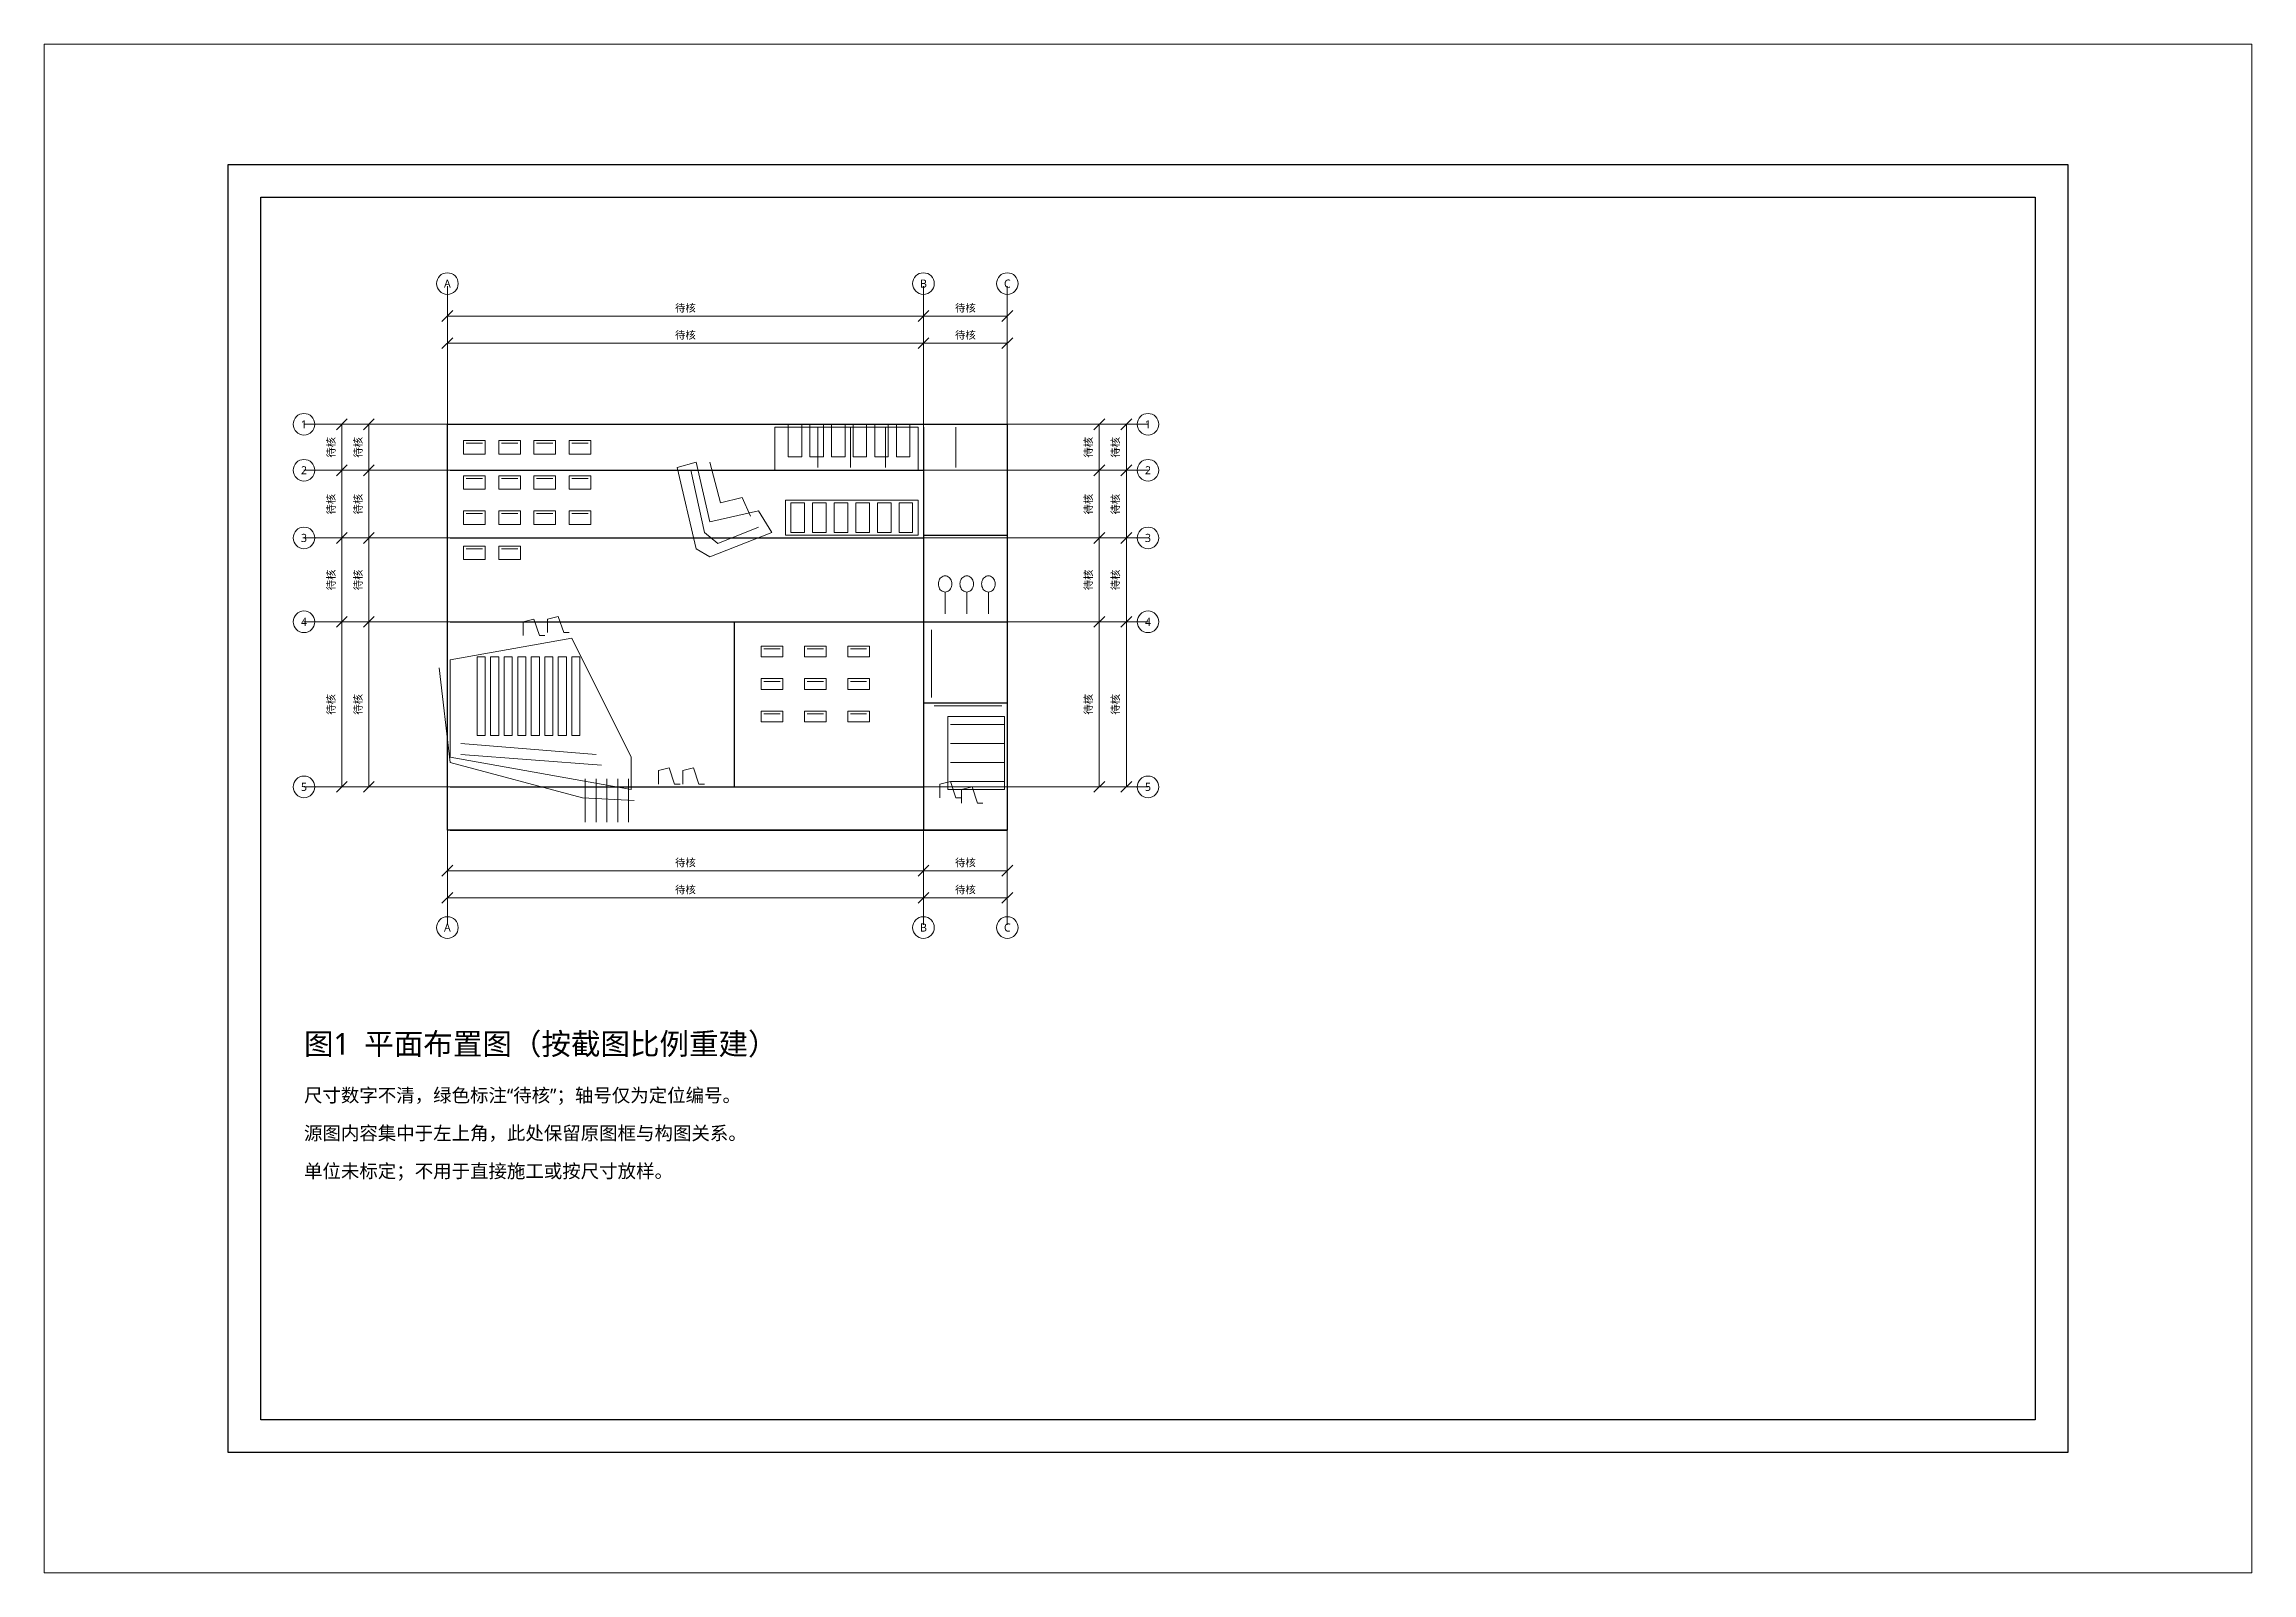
# Paper-space layout '01_PLAN' of a CAD drawing. Extents: x 5 to 395, y 4 to 274.
# The model-space entities are those that its viewports show. They can reach past a viewport. Long polylines and large blocks are cut down to what shows.
import ezdxf
from ezdxf.enums import TextEntityAlignment as Align

# ---------------------------------------------------------------- set-up
doc = ezdxf.new("R2010")
doc.units = 0
for name, color, linetype, lineweight in [('P1-DETAIL', 30, 'Continuous', 18), ('P1-DIM', 3, 'Continuous', 13), ('P1-DOOR', 4, 'Continuous', 13), ('P1-FRAME', 4, 'Continuous', 25), ('P1-FURN', 2, 'Continuous', 13), ('P1-NOTE', 2, 'Continuous', 13), ('P1-STRUCTURE', 1, 'Continuous', 25), ('P1-TEXT', 7, 'Continuous', 18)]:
    doc.layers.add(name, color=color, linetype=linetype, lineweight=lineweight)
doc.styles.add('CJK', font='NotoSansCJK-Regular.ttc')

msp = doc.modelspace()

# ---------------------------------------------------------------- linework, layer by layer
at = {"layer": 'P1-DETAIL'}
for p, q in [((230, 465), (230, 450)), ((242, 465), (242, 450)), ((255, 465), (255, 450)), ((281, 465), (281, 450)), ((272, 390), (272, 365)), ((273, 362), (298, 362)), ((279, 355), (299, 355)), ((98, 348), (148, 344)), ((98, 344), (150, 340)), ((279, 348), (299, 348)), ((144, 335), (144, 319)), ((148, 335), (148, 319)), ((152, 335), (152, 319)), ((156, 335), (156, 319)), ((160, 335), (160, 319)), ((279, 341), (299, 341)), ((279, 334), (299, 334))]:
    msp.add_line(p, q, dxfattribs=at)
for points in [[(214, 465), (267, 465), (267, 449), (214, 449)], [(218, 438), (267, 438), (267, 425), (218, 425)], [(94, 379), (139, 387), (161, 343), (161, 331), (94, 343)], [(278, 358), (299, 358), (299, 331), (278, 331)]]:
    msp.add_lwpolyline(points, close=True, dxfattribs=at)
for points in [[(178, 450), (185, 452), (190, 430), (208, 434), (213, 426), (190, 417), (185, 420), (178, 450)], [(183, 449), (188, 426), (193, 422), (208, 428)], [(90, 376), (94, 341), (143, 328), (162, 327)]]:
    msp.add_lwpolyline(points, dxfattribs=at)
at = {"layer": 'P1-DIM'}
for p, q in [((93, 517), (93, 281)), ((269, 517), (269, 281)), ((300, 517), (300, 281)), ((91, 504), (95, 508)), ((93, 506), (269, 506)), ((267, 504), (271, 508)), ((267, 504), (271, 508)), ((269, 506), (300, 506)), ((298, 504), (302, 508)), ((91, 494), (95, 498)), ((267, 494), (271, 498)), ((267, 494), (271, 498)), ((298, 494), (302, 498)), ((93, 496), (269, 496)), ((269, 496), (300, 496)), ((40, 466), (352, 466)), ((52, 464), (56, 468)), ((54, 466), (54, 449)), ((62, 464), (66, 468)), ((64, 466), (64, 449)), ((332, 464), (336, 468)), ((334, 466), (334, 449)), ((342, 464), (346, 468)), ((344, 466), (344, 449)), ((40, 449), (352, 449)), ((52, 447), (56, 451)), ((52, 447), (56, 451)), ((54, 449), (54, 424)), ((62, 447), (66, 451)), ((62, 447), (66, 451)), ((64, 449), (64, 424)), ((332, 447), (336, 451)), ((332, 447), (336, 451)), ((334, 449), (334, 424)), ((342, 447), (346, 451)), ((342, 447), (346, 451)), ((344, 449), (344, 424)), ((52, 422), (56, 426)), ((52, 422), (56, 426)), ((62, 422), (66, 426)), ((62, 422), (66, 426)), ((332, 422), (336, 426)), ((332, 422), (336, 426)), ((342, 422), (346, 426)), ((342, 422), (346, 426)), ((40, 424), (352, 424)), ((54, 424), (54, 393)), ((64, 424), (64, 393)), ((334, 424), (334, 393)), ((344, 424), (344, 393)), ((40, 393), (352, 393)), ((52, 391), (56, 395)), ((52, 391), (56, 395)), ((54, 393), (54, 332)), ((62, 391), (66, 395)), ((62, 391), (66, 395)), ((64, 393), (64, 332)), ((332, 391), (336, 395)), ((332, 391), (336, 395)), ((334, 393), (334, 332)), ((342, 391), (346, 395)), ((342, 391), (346, 395)), ((344, 393), (344, 332)), ((40, 332), (352, 332)), ((52, 330), (56, 334)), ((62, 330), (66, 334)), ((332, 330), (336, 334)), ((342, 330), (346, 334)), ((91, 299), (95, 303)), ((267, 299), (271, 303)), ((267, 299), (271, 303)), ((298, 299), (302, 303)), ((93, 301), (269, 301)), ((269, 301), (300, 301)), ((91, 289), (95, 293)), ((93, 291), (269, 291)), ((267, 289), (271, 293)), ((267, 289), (271, 293)), ((269, 291), (300, 291)), ((298, 289), (302, 293))]:
    msp.add_line(p, q, dxfattribs=at)
for centre in [(93, 518), (269, 518), (300, 518), (40, 466), (352, 466), (40, 449), (352, 449), (40, 424), (352, 424), (40, 393), (352, 393), (40, 332), (352, 332), (93, 280), (269, 280), (300, 280)]:
    msp.add_circle(centre, 4, dxfattribs=at)
at = {"layer": 'P1-DOOR'}
for p, q in [((277, 404), (277, 396)), ((285, 404), (285, 396)), ((293, 404), (293, 396))]:
    msp.add_line(p, q, dxfattribs=at)
for points in [[(279.5, 407), (279.47, 406.53), (279.38, 406.07), (279.23, 405.64), (279.02, 405.24), (278.77, 404.88), (278.47, 404.57), (278.13, 404.33), (277.77, 404.15), (277.39, 404.04), (277, 404), (276.61, 404.04), (276.23, 404.15), (275.87, 404.33), (275.53, 404.57), (275.23, 404.88), (274.98, 405.24), (274.77, 405.64), (274.62, 406.07), (274.53, 406.53), (274.5, 407), (274.53, 407.47), (274.62, 407.93), (274.77, 408.36), (274.98, 408.76), (275.23, 409.12), (275.53, 409.43), (275.87, 409.67), (276.23, 409.85), (276.61, 409.96), (277, 410), (277.39, 409.96), (277.77, 409.85), (278.13, 409.67), (278.47, 409.43), (278.77, 409.12), (279.02, 408.76), (279.23, 408.36), (279.38, 407.93), (279.47, 407.47), (279.5, 407)], [(287.5, 407), (287.47, 406.53), (287.38, 406.07), (287.23, 405.64), (287.02, 405.24), (286.77, 404.88), (286.47, 404.57), (286.13, 404.33), (285.77, 404.15), (285.39, 404.04), (285, 404), (284.61, 404.04), (284.23, 404.15), (283.87, 404.33), (283.53, 404.57), (283.23, 404.88), (282.98, 405.24), (282.77, 405.64), (282.62, 406.07), (282.53, 406.53), (282.5, 407), (282.53, 407.47), (282.62, 407.93), (282.77, 408.36), (282.98, 408.76), (283.23, 409.12), (283.53, 409.43), (283.87, 409.67), (284.23, 409.85), (284.61, 409.96), (285, 410), (285.39, 409.96), (285.77, 409.85), (286.13, 409.67), (286.47, 409.43), (286.77, 409.12), (287.02, 408.76), (287.23, 408.36), (287.38, 407.93), (287.47, 407.47), (287.5, 407)], [(295.5, 407), (295.47, 406.53), (295.38, 406.07), (295.23, 405.64), (295.02, 405.24), (294.77, 404.88), (294.47, 404.57), (294.13, 404.33), (293.77, 404.15), (293.39, 404.04), (293, 404), (292.61, 404.04), (292.23, 404.15), (291.87, 404.33), (291.53, 404.57), (291.23, 404.88), (290.98, 405.24), (290.77, 405.64), (290.62, 406.07), (290.53, 406.53), (290.5, 407), (290.53, 407.47), (290.62, 407.93), (290.77, 408.36), (290.98, 408.76), (291.23, 409.12), (291.53, 409.43), (291.87, 409.67), (292.23, 409.85), (292.61, 409.96), (293, 410), (293.39, 409.96), (293.77, 409.85), (294.13, 409.67), (294.47, 409.43), (294.77, 409.12), (295.02, 408.76), (295.23, 408.36), (295.38, 407.93), (295.47, 407.47), (295.5, 407)]]:
    msp.add_lwpolyline(points, close=True, dxfattribs=at)
for points in [[(121, 388), (121, 393), (125, 394), (127, 388), (129, 388)], [(130, 389), (130, 394), (134, 395), (136, 389), (138, 389)], [(171, 333), (171, 338), (175, 339), (177, 333), (179, 333)], [(180, 333), (180, 338), (184, 339), (186, 333), (188, 333)], [(275, 328), (275, 333), (279, 334), (281, 328), (283, 328)], [(283, 326), (283, 331), (287, 332), (289, 326), (291, 326)]]:
    msp.add_lwpolyline(points, dxfattribs=at)
at = {"layer": 'P1-FRAME'}
for points in [[(12, 562), (692, 562), (692, 86), (12, 86)], [(24, 550), (680, 550), (680, 98), (24, 98)]]:
    msp.add_lwpolyline(points, close=True, dxfattribs=at)
at = {"layer": 'P1-FURN'}
for p, q in [((100, 459), (106, 459)), ((113, 459), (119, 459)), ((126, 459), (132, 459)), ((139, 459), (145, 459)), ((100, 446), (106, 446)), ((113, 446), (119, 446)), ((126, 446), (132, 446)), ((139, 446), (145, 446)), ((100, 433), (106, 433)), ((113, 433), (119, 433)), ((126, 433), (132, 433)), ((139, 433), (145, 433)), ((100, 420), (106, 420)), ((113, 420), (119, 420)), ((210, 383), (216, 383)), ((226, 383), (232, 383)), ((242, 383), (248, 383)), ((210, 371), (216, 371)), ((226, 371), (232, 371)), ((242, 371), (248, 371)), ((210, 359), (216, 359)), ((226, 359), (232, 359)), ((242, 359), (248, 359))]:
    msp.add_line(p, q, dxfattribs=at)
for points in [[(219, 466), (224, 466), (224, 454), (219, 454)], [(227, 466), (232, 466), (232, 454), (227, 454)], [(235, 466), (240, 466), (240, 454), (235, 454)], [(243, 466), (248, 466), (248, 454), (243, 454)], [(251, 466), (256, 466), (256, 454), (251, 454)], [(259, 466), (264, 466), (264, 454), (259, 454)], [(99, 460), (107, 460), (107, 455), (99, 455)], [(112, 460), (120, 460), (120, 455), (112, 455)], [(125, 460), (133, 460), (133, 455), (125, 455)], [(138, 460), (146, 460), (146, 455), (138, 455)], [(99, 447), (107, 447), (107, 442), (99, 442)], [(112, 447), (120, 447), (120, 442), (112, 442)], [(125, 447), (133, 447), (133, 442), (125, 442)], [(138, 447), (146, 447), (146, 442), (138, 442)], [(99, 434), (107, 434), (107, 429), (99, 429)], [(112, 434), (120, 434), (120, 429), (112, 429)], [(125, 434), (133, 434), (133, 429), (125, 429)], [(138, 434), (146, 434), (146, 429), (138, 429)], [(220, 437), (225, 437), (225, 426), (220, 426)], [(228, 437), (233, 437), (233, 426), (228, 426)], [(236, 437), (241, 437), (241, 426), (236, 426)], [(244, 437), (249, 437), (249, 426), (244, 426)], [(252, 437), (257, 437), (257, 426), (252, 426)], [(260, 437), (265, 437), (265, 426), (260, 426)], [(99, 421), (107, 421), (107, 416), (99, 416)], [(112, 421), (120, 421), (120, 416), (112, 416)], [(209, 384), (217, 384), (217, 380), (209, 380)], [(225, 384), (233, 384), (233, 380), (225, 380)], [(241, 384), (249, 384), (249, 380), (241, 380)], [(104, 380), (107, 380), (107, 351), (104, 351)], [(109, 380), (112, 380), (112, 351), (109, 351)], [(114, 380), (117, 380), (117, 351), (114, 351)], [(119, 380), (122, 380), (122, 351), (119, 351)], [(124, 380), (127, 380), (127, 351), (124, 351)], [(129, 380), (132, 380), (132, 351), (129, 351)], [(134, 380), (137, 380), (137, 351), (134, 351)], [(139, 380), (142, 380), (142, 351), (139, 351)], [(209, 372), (217, 372), (217, 368), (209, 368)], [(225, 372), (233, 372), (233, 368), (225, 368)], [(241, 372), (249, 372), (249, 368), (241, 368)], [(209, 360), (217, 360), (217, 356), (209, 356)], [(225, 360), (233, 360), (233, 356), (225, 356)], [(241, 360), (249, 360), (249, 356), (241, 356)]]:
    msp.add_lwpolyline(points, close=True, dxfattribs=at)
msp.add_lwpolyline([(190, 452), (194, 437), (202, 439), (205, 432)], dxfattribs=at)
at = {"layer": 'P1-STRUCTURE'}
for p, q in [((269, 465), (269, 316)), ((94, 449), (269, 449)), ((269, 425), (300, 425)), ((94, 424), (269, 424)), ((94, 393), (269, 393)), ((199, 393), (199, 332)), ((269, 393), (300, 393)), ((269, 363), (300, 363)), ((94, 332), (269, 332)), ((94, 316), (300, 316))]:
    msp.add_line(p, q, dxfattribs=at)
msp.add_lwpolyline([(93, 466), (300, 466), (300, 316), (93, 316)], close=True, dxfattribs=at)

# ---------------------------------------------------------------- texts
at = {"layer": 'P1-DIM', "style": 'CJK'}
for s, height, p in [('A', 3, (93, 518)), ('B', 3, (269, 518)), ('C', 3, (300, 518)), ('待核', 2.8, (181, 509)), ('待核', 2.8, (284.5, 509)), ('待核', 2.8, (181, 499)), ('待核', 2.8, (284.5, 499)), ('1', 3, (40, 466)), ('1', 3, (352, 466)), ('2', 3, (40, 449)), ('2', 3, (352, 449)), ('3', 3, (40, 424)), ('3', 3, (352, 424)), ('4', 3, (40, 393)), ('4', 3, (352, 393)), ('5', 3, (40, 332)), ('5', 3, (352, 332)), ('待核', 2.8, (181, 304)), ('待核', 2.8, (284.5, 304)), ('待核', 2.8, (181, 294)), ('待核', 2.8, (284.5, 294)), ('A', 3, (93, 280)), ('B', 3, (269, 280)), ('C', 3, (300, 280))]:
    msp.add_text(s, height=height, dxfattribs=at).set_placement(p, align=Align.MIDDLE_CENTER)
for p in [(50, 457.5), (60, 457.5), (330, 457.5), (340, 457.5), (50, 436.5), (60, 436.5), (330, 436.5), (340, 436.5), (50, 408.5), (60, 408.5), (330, 408.5), (340, 408.5), (50, 362.5), (60, 362.5), (330, 362.5), (340, 362.5)]:
    msp.add_text('待核', height=2.8, rotation=90, dxfattribs=at).set_placement(p, align=Align.MIDDLE_CENTER)
at = {"layer": 'P1-NOTE', "style": 'CJK'}
for s, p in [('尺寸数字不清，绿色标注“待核”；轴号仅为定位编号。', (40, 218)), ('源图内容集中于左上角，此处保留原图框与构图关系。', (40, 204)), ('单位未标定；不用于直接施工或按尺寸放样。', (40, 190))]:
    msp.add_text(s, height=5, dxfattribs=at).set_placement(p, align=Align.MIDDLE_LEFT)
at = {"layer": 'P1-TEXT', "style": 'CJK'}
msp.add_text('图1  平面布置图（按截图比例重建）', height=8, dxfattribs=at).set_placement((40, 237), align=Align.MIDDLE_LEFT)

psp = doc.layouts.new('01_PLAN')

# ---------------------------------------------------------------- viewports
at = {"layer": 'VIEWPORTS'}
psp.add_viewport(center=(200, 138.5), size=(390, 270), view_center_point=(352, 324), view_height=565, dxfattribs=at)

doc.saveas('drawing.dxf')
